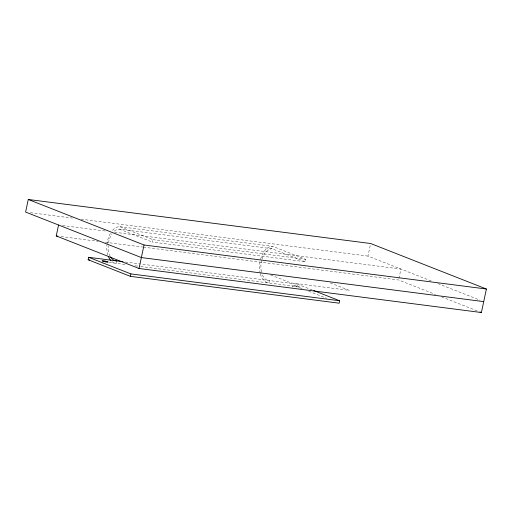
<?xml version="1.0" encoding="UTF-8"?>
<svg xmlns="http://www.w3.org/2000/svg" width="512" height="512" viewBox="0 0 512 512"><rect width="100%" height="100%" fill="white"/><g stroke="black" fill="none" stroke-linecap="round" stroke-linejoin="round"><path stroke-width="0.38" stroke-dasharray="2.56 1.92" d="M116.659 260.909L116.141 263.334A18.432 11.053 -82.6 0 1 111.443 261.184M119.904 226.688L272.634 246.33L305.587 259.283L305.069 261.715L152.339 242.067L152.858 239.642L119.904 226.688A18.432 11.053 -82.6 0 0 111.533 231.635M292.64 287.168L293.024 285.35M302.061 288.621L296.87 286.586L297.389 284.16L141.19 264.064M298.88 287.866L299.136 286.65A3.123 0.365 12 0 0 294.63 285.37A3.123 0.365 12 0 0 294.483 285.984A3.123 0.365 12 0 0 299.136 286.65M431.232 280.973L367.968 256.102L370.483 244.25M398.931 278.413L400.922 269.056L114.029 232.154M30.355 212.672L72.358 218.08M81.075 219.2L367.968 256.102M114.317 231.213A15.987 9.728 -82.4 0 1 119.386 229.114L272.115 248.755L305.069 261.715M62.515 225.523L106.106 231.136M152.858 239.642L305.587 259.283M60.986 236.55L98.234 241.338M105.37 242.259L142.618 247.046M143.411 247.149L398.598 279.974L435.565 294.509M125.363 262.029L140.397 263.962M109.139 262.438L126.426 264.659M135.136 265.779L139.878 266.394M140.672 266.49L296.87 286.586M437.888 283.584L480.026 300.154M441.478 296.832L477.709 311.072M330.208 282.88L349.248 290.368L290.701 282.835L269.466 274.49M297.389 284.16L312.211 289.984M308.73 291.245L326.515 298.24M119.386 229.114L152.339 242.067M103.296 263.917A3.123 0.365 12 0 1 102.63 263.725M107.885 255.04A18.432 11.053 -82.6 0 1 106.893 245.216M106.963 244.422A18.432 11.053 -82.6 0 1 110.758 232.781M260.41 274.003A18.432 11.053 -82.6 0 0 268.87 282.982L269.382 280.557A15.987 9.728 -82.4 0 1 261.6 272.55M260.23 273.312A18.432 11.053 -82.6 0 1 260.096 261.344M260.557 259.347A18.432 11.053 -82.6 0 1 272.634 246.33M261.421 271.821A15.987 9.728 -82.4 0 1 261.658 260.48M262.029 259.162A15.987 9.728 -82.4 0 1 272.115 248.755M110.144 256.205A15.987 9.728 -82.4 0 1 108.198 245.632M108.506 242.874A15.987 9.728 -82.4 0 1 112.077 233.722"/><path stroke-width="0.77" d="M58.554 225.018L56.23 235.936L139.034 268.486L481.402 312.525L486.4 289.018L370.643 243.514L28.275 199.475L25.6 212.064L141.357 257.568L483.725 301.606M313.69 290.566L339.635 300.762L339.117 303.194L130.387 276.346L88.141 259.738L88.659 257.306L122.989 261.722M130.387 276.346L130.906 273.914L88.659 257.306M139.034 268.486L144.032 244.979L28.275 199.475M144.032 244.979L486.4 289.018M56.23 235.936L57.818 236.141M88.141 259.738L89.696 259.936M130.906 273.914L339.635 300.762M479.923 311.942L481.402 312.525M116.659 260.909A15.987 9.728 -82.4 0 1 110.547 256.922M110.861 260.589A18.432 11.053 -82.6 0 1 108.339 256.346M103.149 261.299A3.123 0.365 12 0 0 108.166 262.144A3.123 0.365 12 0 0 104.198 260.89A3.123 0.365 12 0 0 103.149 261.299"/></g></svg>
